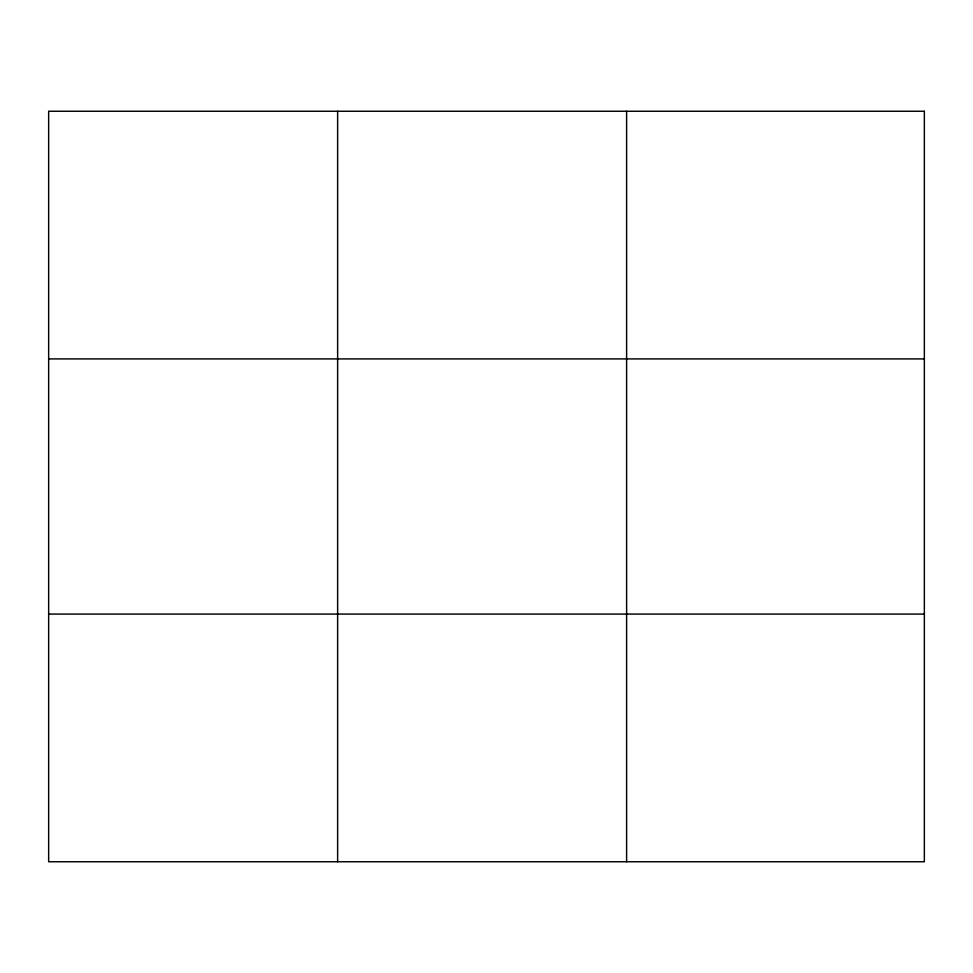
<?xml version="1.0" encoding="UTF-8"?>
<svg xmlns="http://www.w3.org/2000/svg" width="973" height="973" viewBox="0 0 973 973"><rect width="100%" height="100%" fill="white"/><g stroke="black" fill="none" stroke-linecap="round" stroke-linejoin="round"><path stroke-width="1.46" d="M337.631 111.25L337.631 861.75M626.612 111.25L626.612 861.75M48.65 358.915L924.35 358.915M48.65 614.085L924.35 614.085M924.35 111.25L924.35 861.75L48.65 861.75L48.65 111.25L924.35 111.25"/></g></svg>
